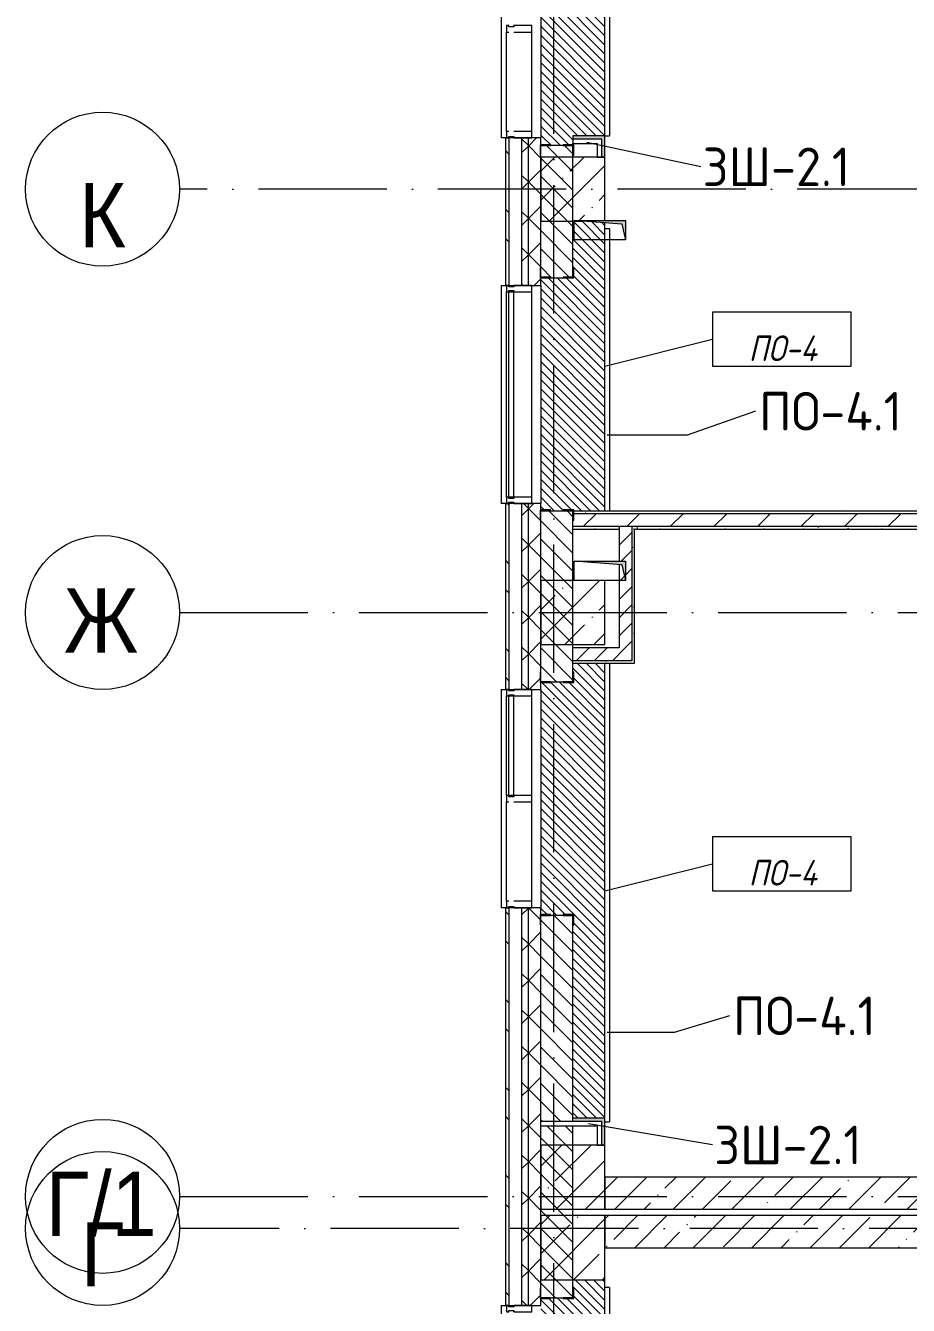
# Model space of a CAD drawing. Header units: millimetres. Extents: x -6467 to 106027, y -7090 to 195095.
# Drawn here: x -6467 to 416, y 8781 to 18756 of the extents above; entities that cross this region are included whole.
import ezdxf

# ---------------------------------------------------------------- set-up
doc = ezdxf.new("R2010")
doc.units = ezdxf.units.MM
doc.linetypes.add('50_200_ШТРИХ_1Т_ш5_п1_п1_', pattern=[1400, 1000, -200, 0, -200])
for name, color, linetype, lineweight in [('A-FLOR', 7, 'Continuous', 9), ('A-FLOR-IDEN', 7, 'Continuous', 9), ('A-GLAZ', 7, 'Continuous', 5), ('A-GLAZ-CWMG', 7, 'Continuous', 9), ('A-GLAZ-CWMG-1', 7, 'Continuous', 20), ('A-WALL', 7, 'Continuous', 5), ('A-WALL-FNSH-1', 7, 'Continuous', 5), ('A-WALL-IDEN', 7, 'Continuous', 9), ('I-WALL', 7, 'Continuous', 5), ('S-COLS-1', 7, 'Continuous', 5)]:
    doc.layers.add(name, color=color, linetype=linetype, lineweight=lineweight)
for name, color, linetype, lineweight, true_color in [('A-FLOR-PATT-1', 7, 'Continuous', 5, 0xd61c12), ('A-GENM-1', 7, 'Continuous', 9, 0xaaaaaa), ('A-GENM-2', 7, 'Continuous', 20, 0xaaaaaa), ('A-WALL-1', 7, 'Continuous', 5, 0x77b143), ('A-WALL-3', 7, 'Continuous', 5, 0x787878), ('I-WALL-1', 7, 'Continuous', 5, 0x787878), ('M-EQPM-1', 7, 'Continuous', 9, 0xaaaaaa), ('M-EQPM-2', 7, 'Continuous', 9, 0xe2e2e2), ('Оси-1', 7, 'Continuous', 20, 0xaaaaaa), ('Оси-2', 7, 'Continuous', 9, 0xaaaaaa), ('Оси-3', 7, '50_200_ШТРИХ_1Т_ш5_п1_п1_', 9, 0xaaaaaa)]:
    doc.layers.add(name, color=color, linetype=linetype, lineweight=lineweight, true_color=true_color)
doc.styles.add('Arial', font='arial.ttf', dxfattribs={"width": 0.9, "height": 500})
doc.styles.add('GOST Common', font='', dxfattribs={"height": 300})
doc.styles.add('GOST Common_I', font='', dxfattribs={"width": 0.9, "height": 200})
doc.styles.get('GOST Common').set_extended_font_data('GOST Common')
doc.styles.get('GOST Common_I').set_extended_font_data('GOST Common', italic=True)
pattern_1 = [(45, (0, 0), (-228.0985, 228.0985), []), (45, (228.1, 0), (-228.0985, 228.0985), [403.225, -80.645, 6.706, -73.939])]
pattern_2 = [(45, (0, 0), (-141.42136, 141.42136), []), (135, (0, 0), (-141.42136, -141.42136), [])]
pattern_3 = [(0, (0, 0), (406.4, 101.6), [6.706, -298.094, 6.706, -298.094, -1625.6]), (0, (0, 0), (406.4, 101.6), [-609.6, 6.706, -602.894, 6.706, -298.094, -711.2]), (0, (0, 0), (406.4, 101.6), [-1524, 6.706, -196.494, 6.706, -501.294]), (120, (152.4, 50.8), (-291.1882, 301.1527), [6.706, -298.094, 6.706, -298.094, -1625.6]), (120, (152.4, 50.8), (-291.1882, 301.1527), [-609.6, 6.706, -602.894, 6.706, -298.094, -711.2]), (120, (152.4, 50.8), (-291.1882, 301.1527), [-1524, 6.706, -196.494, 6.706, -501.294]), (240, (203.2, 254), (-115.2118, -402.7527), [6.706, -298.094, 6.706, -298.094, -1625.6]), (240, (203.2, 254), (-115.2118, -402.7527), [-609.6, 6.706, -602.894, 6.706, -298.094, -711.2]), (240, (203.2, 254), (-115.2118, -402.7527), [-1524, 6.706, -196.494, 6.706, -501.294])]
pattern_4 = [(45, (0, 0), (-70.7107, 70.7107), [])]

# ---------------------------------------------------------------- blocks, each defined once
blk = doc.blocks.new('Прямоугольный импост - Импост структурный с накладкой - 180мм-22437099-АИ_План этажа Радиаторы_2')
at = {"layer": 'A-GLAZ-CWMG-1'}
for p, q in [((0, 17), (-50, 17)), ((-50, 17), (-50, 0)), ((-50, 0), (-40, 0)), ((-40, 0), (-40, -40)), ((-10, -40), (-10, 0)), ((-10, 0), (0, 0)), ((0, 0), (0, 17)), ((-40, -40), (-50, -40)), ((-50, -40), (-50, -180)), ((0, -40), (-10, -40)), ((0, -180), (0, -40)), ((-50, -180), (0, -180))]:
    blk.add_line(p, q, dxfattribs=at)
blk = doc.blocks.new('Прямоугольный импост - Импост структурный с накладкой - 180мм-22437111-АИ_План этажа Радиаторы_2')
at = {"layer": 'A-GLAZ-CWMG-1'}
for p, q in [((-50, 0), (-50, 17)), ((-50, 17), (0, 17)), ((0, 0), (-10, 0)), ((-10, 0), (-10, -40)), ((0, 17), (0, 0)), ((-50, -180), (-50, -40)), ((-10, -40), (0, -40)), ((0, -40), (0, -180)), ((0, -180), (-50, -180))]:
    blk.add_line(p, q, dxfattribs=at)
blk = doc.blocks.new('Прямоугольный импост - Импост структурный с накладкой - 180мм-22071093-АИ_План этажа Радиаторы_2')
at = {"layer": 'A-GLAZ-CWMG'}
for p, q in [((23480, 63231), (23480, 64006)), ((23497, 64006), (23537, 64006)), ((23497, 63231), (23497, 64006)), ((23537, 63231), (23537, 64006)), ((23677, 63231), (23677, 64006)), ((23537, 63231), (23497, 63231))]:
    blk.add_line(p, q, dxfattribs=at)
blk = doc.blocks.new('Прямоугольный импост - Импост структурный с накладкой - 180мм-22437098-АИ_План этажа Радиаторы_2')
at = {"layer": 'A-GLAZ-CWMG-1'}
for p, q in [((-50, 0), (-50, 17)), ((-50, 17), (0, 17)), ((-40, 0), (-50, 0)), ((-40, -40), (-40, 0)), ((0, 0), (-10, 0)), ((-10, 0), (-10, -40)), ((0, 17), (0, 0)), ((-50, -180), (-50, -40)), ((-50, -40), (-40, -40)), ((-10, -40), (0, -40)), ((0, -40), (0, -180)), ((0, -180), (-50, -180))]:
    blk.add_line(p, q, dxfattribs=at)
blk = doc.blocks.new('Прямоугольный импост - Импост структурный с накладкой - 180мм-V235-АИ_План этажа Радиаторы_2')
at = {"layer": 'A-GLAZ-CWMG'}
for p, q in [((-2717, 56231), (-2717, 57831)), ((-2700, 57831), (-2660, 57831)), ((-2700, 56231), (-2700, 57831)), ((-2660, 56231), (-2660, 57831)), ((-2520, 56231), (-2520, 57831)), ((-2660, 56231), (-2700, 56231))]:
    blk.add_line(p, q, dxfattribs=at)
blk = doc.blocks.new('Прямоугольный импост - Импост структурный с накладкой - 180мм-V232-АИ_План этажа Радиаторы_2')
at = {"layer": 'A-GLAZ-CWMG'}
for p, q in [((6637, 55111), (5862, 55111)), ((6637, 54914), (5862, 54914))]:
    blk.add_line(p, q, dxfattribs=at)
blk = doc.blocks.new('Прямоугольный импост - Импост структурный с накладкой - 180мм-V237-АИ_План этажа Радиаторы_2')
at = {"layer": 'A-GLAZ-CWMG-1'}
for p, q in [((-25, 0), (-25, 17)), ((-25, 17), (25, 17)), ((-15, 0), (-25, 0)), ((-15, -40), (-15, 0)), ((25, 17), (25, 0)), ((-25, -180), (-25, -40)), ((-25, -40), (-15, -40)), ((25, -40), (25, -180)), ((25, -180), (-25, -180))]:
    blk.add_line(p, q, dxfattribs=at)
blk = doc.blocks.new('Прямоугольный импост - Импост структурный с накладкой - 180мм-22437157-АИ_План этажа Радиаторы_2')
at = {"layer": 'A-GLAZ-CWMG-1'}
for p, q in [((0, 17), (-50, 17)), ((-50, 17), (-50, 0)), ((-50, 0), (-40, 0)), ((-40, 0), (-40, -40)), ((-10, -40), (-10, 0)), ((-10, 0), (0, 0)), ((0, 0), (0, 17)), ((-40, -40), (-50, -40)), ((-50, -40), (-50, -180)), ((0, -40), (-10, -40)), ((0, -180), (0, -40)), ((-50, -180), (0, -180))]:
    blk.add_line(p, q, dxfattribs=at)
blk = doc.blocks.new('Канал вертикальный прямоугольный - Шахта - значок проема-24087368-АИ_План этажа Радиаторы_2')
at = {"layer": 'M-EQPM-2'}
blk.add_hatch(color=256, dxfattribs=at).paths.add_polyline_path([(75, 200), (-75, 200), (-75, -200), (-47.5, 172.5)])
at = {"layer": 'M-EQPM-1'}
for p, q in [((-75, -200), (-75, 200)), ((-75, 200), (75, 200)), ((-47.5, 172.5), (75, 200)), ((75, 200), (75, -200)), ((-47.5, 172.5), (-75, -200)), ((75, -200), (-75, -200))]:
    blk.add_line(p, q, dxfattribs=at)
blk = doc.blocks.new('Фахверк _газобетон торцы_261 - Фахверк _газобетон торцы_-25571960-АИ_План этажа Радиаторы_2')
at = {"layer": 'A-GENM-2'}
for p, q in [((89406, 11134.7), (89325, 11134.7)), ((89325, 11134.7), (89325, 11128.7)), ((89325, 11128.7), (89400, 11128.7)), ((89400, 11128.7), (89400, 11053.7)), ((89406, 11053.7), (89406, 11134.7)), ((89400, 11053.7), (89406, 11053.7)), ((89400, 10878.7), (89325, 10878.7)), ((89325, 10878.7), (89325, 10872.7)), ((89325, 10872.7), (89406, 10872.7)), ((89400, 10953.7), (89400, 10878.7)), ((89406, 10953.7), (89400, 10953.7)), ((89406, 10872.7), (89406, 10953.7))]:
    blk.add_line(p, q, dxfattribs=at)
blk = doc.blocks.new('Фахверк _газобетон торцы_263 - Фахверк _газобетон торцы_-25572000-АИ_План этажа Радиаторы_2')
at = {"layer": 'A-GENM-2'}
for p, q in [((89406, 11134.7), (89325, 11134.7)), ((89325, 11134.7), (89325, 11128.7)), ((89325, 11128.7), (89400, 11128.7)), ((89400, 11128.7), (89400, 11053.7)), ((89406, 11053.7), (89406, 11134.7)), ((89400, 11053.7), (89406, 11053.7)), ((89400, 10878.7), (89325, 10878.7)), ((89325, 10878.7), (89325, 10872.7)), ((89325, 10872.7), (89406, 10872.7)), ((89400, 10953.7), (89400, 10878.7)), ((89406, 10953.7), (89400, 10953.7)), ((89406, 10872.7), (89406, 10953.7))]:
    blk.add_line(p, q, dxfattribs=at)
blk = doc.blocks.new('Фахверк _газобетон торцы_264 - Фахверк _газобетон торцы_-25572020-АИ_План этажа Радиаторы_2')
at = {"layer": 'A-GENM-2'}
for p, q in [((89406, 11134.7), (89325, 11134.7)), ((89325, 11134.7), (89325, 11128.7)), ((89325, 11128.7), (89400, 11128.7)), ((89400, 11128.7), (89400, 11053.7)), ((89406, 11053.7), (89406, 11134.7)), ((89400, 11053.7), (89406, 11053.7)), ((89400, 10878.7), (89325, 10878.7)), ((89325, 10878.7), (89325, 10872.7)), ((89325, 10872.7), (89406, 10872.7)), ((89400, 10953.7), (89400, 10878.7)), ((89406, 10953.7), (89400, 10953.7)), ((89406, 10872.7), (89406, 10953.7))]:
    blk.add_line(p, q, dxfattribs=at)
blk = doc.blocks.new('Фахверк _газобетон торцы_265 - Фахверк _газобетон торцы_-25572040-АИ_План этажа Радиаторы_2')
at = {"layer": 'A-GENM-2'}
for p, q in [((89406, 11134.7), (89325, 11134.7)), ((89325, 11134.7), (89325, 11128.7)), ((89325, 11128.7), (89400, 11128.7)), ((89400, 11128.7), (89400, 11053.7)), ((89406, 11053.7), (89406, 11134.7)), ((89400, 11053.7), (89406, 11053.7)), ((89400, 10878.7), (89325, 10878.7)), ((89325, 10878.7), (89325, 10872.7)), ((89325, 10872.7), (89406, 10872.7)), ((89400, 10953.7), (89400, 10878.7)), ((89406, 10953.7), (89400, 10953.7)), ((89406, 10872.7), (89406, 10953.7))]:
    blk.add_line(p, q, dxfattribs=at)
blk = doc.blocks.new('Фахверк _газобетон торцы_266 - Фахверк _газобетон торцы_-25572060-АИ_План этажа Радиаторы_2')
at = {"layer": 'A-GENM-2'}
for p, q in [((89406, 11134.7), (89325, 11134.7)), ((89325, 11134.7), (89325, 11128.7)), ((89325, 11128.7), (89400, 11128.7)), ((89400, 11128.7), (89400, 11053.7)), ((89406, 11053.7), (89406, 11134.7)), ((89400, 11053.7), (89406, 11053.7)), ((89400, 10878.7), (89325, 10878.7)), ((89325, 10878.7), (89325, 10872.7)), ((89325, 10872.7), (89406, 10872.7)), ((89400, 10953.7), (89400, 10878.7)), ((89406, 10953.7), (89400, 10953.7)), ((89406, 10872.7), (89406, 10953.7))]:
    blk.add_line(p, q, dxfattribs=at)
blk = doc.blocks.new('Фахверк _газобетон торцы_268 - Фахверк _газобетон торцы_-25572100-АИ_План этажа Радиаторы_2')
at = {"layer": 'A-GENM-2'}
for p, q in [((89406, 11134.7), (89325, 11134.7)), ((89325, 11134.7), (89325, 11128.7)), ((89325, 11128.7), (89400, 11128.7)), ((89400, 11128.7), (89400, 11053.7)), ((89406, 11053.7), (89406, 11134.7)), ((89400, 11053.7), (89406, 11053.7)), ((89400, 10878.7), (89325, 10878.7)), ((89325, 10878.7), (89325, 10872.7)), ((89325, 10872.7), (89406, 10872.7)), ((89400, 10953.7), (89400, 10878.7)), ((89406, 10953.7), (89400, 10953.7)), ((89406, 10872.7), (89406, 10953.7))]:
    blk.add_line(p, q, dxfattribs=at)
blk = doc.blocks.new('Отлив_СКБ - Отлив витража-V395-АИ_План этажа Радиаторы_2')
at = {"layer": 'A-GLAZ'}
for p, q in [((0, 67), (0, 100)), ((1700, 100), (0, 100)), ((1700, 100), (1700, 67)), ((0, 2), (10, 2)), ((865, 2), (875, 2)), ((1650, 2), (1660, 2)), ((1690, 2), (1700, 2))]:
    blk.add_line(p, q, dxfattribs=at)
blk = doc.blocks.new('Отлив_СКБ - Отлив витража-V396-АИ_План этажа Радиаторы_2')
at = {"layer": 'A-GLAZ'}
for p, q in [((0, 67), (0, 100)), ((1700, 100), (0, 100)), ((1700, 100), (1700, 67)), ((0, 2), (10, 2)), ((40, 2), (50, 2)), ((1650, 2), (1660, 2)), ((1690, 2), (1700, 2))]:
    blk.add_line(p, q, dxfattribs=at)
blk = doc.blocks.new('Ось сетки - Круг_Ø6_00__ISO-2_5_0_9K_-17386508-АИ_План этажа Радиаторы_2')
at = {"layer": 'Оси-1'}
blk.add_circle((0, 0), 3, dxfattribs=at)
blk = doc.blocks.new('AAR_СКБ_Марка_Перекрытия_1 мм - Марка пола-27961726-АИ_План этажа Радиаторы_2')
at = {"layer": 'A-FLOR-IDEN'}
for p, q in [((2.723, 2.101), (-2.69, 2.101)), ((-2.69, 2.101), (-2.69, 0)), ((2.723, 0), (2.723, 2.101)), ((-2.69, 0), (2.723, 0))]:
    blk.add_line(p, q, dxfattribs=at)

msp = doc.modelspace()

# ---------------------------------------------------------------- hatches: boundary and pattern name
at = {"layer": 'A-FLOR-PATT-1'}
h = msp.add_hatch(dxfattribs=at)
h.set_pattern_fill('FP_264', color=256, style=0, pattern_type=2)
h.set_pattern_definition([(315, (-2200, 20481.04), (35.3553, 35.3553), [])])
h.paths.add_polyline_path([(-2275, 17821), (-2275, 17827), (-2200, 17827), (-2200, 17896.7), (-1950, 17896.7), (-1950, 23006), (-2200, 23006), (-2200, 22716), (-2194, 22716), (-2194, 22635), (-2275, 22635), (-2275, 22641), (-2375, 22641), (-2375, 22635), (-2450, 22635), (-2449.2, 20827), (-2375, 20827), (-2375, 20821), (-2275, 20821), (-2275, 20827), (-2194, 20827), (-2194, 20746), (-2200, 20746), (-2200, 19716), (-2194, 19716), (-2194, 19635), (-2275, 19635), (-2275, 19641), (-2375, 19641), (-2375, 19635), (-2450, 19635), (-2450, 17827), (-2375, 17827), (-2375, 17821)])
h = msp.add_hatch(dxfattribs=at)
h.set_pattern_fill('FP_265', color=256, style=0, pattern_type=2)
h.set_pattern_definition([(315, (-2200, 16101.04), (35.3553, 35.3553), [])])
h.paths.add_polyline_path([(-2194, 14971), (-1950, 14971), (-1950, 17218.3), (-2122.3, 17231), (-2200, 17231), (-2200, 16871), (-2194, 16871), (-2194, 16790), (-2450, 16790), (-2448.5, 14982), (-2375, 14982), (-2375, 14976), (-2450, 14976), (-2450, 14971), (-2200, 14971), (-2200, 14976), (-2275, 14976), (-2275, 14982), (-2194, 14982), (-2194, 14976)])
h = msp.add_hatch(dxfattribs=at)
h.set_pattern_fill('FP_266', color=256, style=0, pattern_type=2)
h.set_pattern_definition([(315, (-2200, 11908.54), (35.3553, 35.3553), [])])
h.paths.add_polyline_path([(-1950, 10241), (-1950, 13786), (-2200, 13786), (-2200, 13716), (-2194, 13716), (-2194, 13635), (-2275, 13635), (-2275, 13641), (-2375, 13641), (-2375, 13635), (-2450, 13635), (-2450, 11827), (-2375, 11827), (-2375, 11821), (-2275, 11821), (-2275, 11827), (-2194, 11827), (-2194, 11746), (-2200, 11746), (-2200, 10241), (-1975, 10241)])
h = msp.add_hatch(dxfattribs=at)
h.set_pattern_fill('FP_267', color=256, style=0, pattern_type=2)
h.set_pattern_definition([(315, (-2200, 7656.04), (35.3553, 35.3553), [])])
h.paths.add_polyline_path([(-1975, 6501), (-1950, 6501), (-1950, 8981), (-2200, 8981), (-2200, 8916), (-2194, 8916), (-2194, 8835), (-2275, 8835), (-2275, 8841), (-2375, 8839.1), (-2375, 8835), (-2450, 8835), (-2450, 7027), (-2375, 7027), (-2375, 7021), (-2275, 7021), (-2275, 7027), (-2194, 7027), (-2194, 6946), (-2200, 6946), (-2200, 6501), (-2154.5, 6501)])
at = {"layer": 'A-WALL'}
h = msp.add_hatch(dxfattribs=at)
h.set_pattern_fill('FP_125', color=256, style=0, pattern_type=2)
h.set_pattern_definition(pattern_2)
h.paths.add_polyline_path([(-2600, -2019), (-2550, -2019), (-2550, 7081.1), (-2600, 7081.1), (-2600, -1919)])
h.paths.add_polyline_path([(-2600, 8781.1), (-2550, 8781.1), (-2550, 11881), (-2600, 11881), (-2600, 8839.1)])
h.paths.add_polyline_path([(-2569.8, 13581), (-2550, 13581), (-2550, 15031), (-2600, 15031), (-2600, 13581)])
h.paths.add_polyline_path([(-2569.8, 16731), (-2550, 16731), (-2550, 17881), (-2600, 17881), (-2600, 16731)])
h.paths.add_polyline_path([(-2569.8, 19581), (-2550, 19581), (-2550, 20881), (-2600, 20881), (-2600, 19581)])
h.paths.add_polyline_path([(-2569.8, 22581), (-2550, 22581), (-2550, 23881), (-2600, 23881), (-2600, 22581)])
h.paths.add_polyline_path([(-2569.8, 25581), (-2550, 25581), (-2550, 26881), (-2600, 26881), (-2600, 25581)])
h.paths.add_polyline_path([(-2550, 28581), (-2550, 29881), (-2600, 29881), (-2600, 28581)])
h.paths.add_polyline_path([(-2600, 31581), (-2550, 31581), (-2550, 32881), (-2600, 32881), (-2600, 32068.8)])
h.paths.add_polyline_path([(-2569.8, 34581), (-2550, 34581), (-2550, 35741), (-2600, 35741), (-2600, 34581)])
h.paths.add_polyline_path([(-2600, 37581), (-2550, 37581), (-2550, 38981), (-2600, 38981), (-2600, 37700.2)])
h.paths.add_polyline_path([(-2569.8, 40681), (-2550, 40681), (-2550, 41881), (-2600, 41881), (-2600, 40681)])
h.paths.add_polyline_path([(-2569.8, 43581), (-2550, 43581), (-2550, 44881), (-2600, 44881), (-2600, 43581)])
h.paths.add_polyline_path([(-2600, 46581), (-2550, 46581), (-2550, 47881), (-2600, 47881), (-2600, 46851.3)])
h = msp.add_hatch(dxfattribs=at)
h.set_pattern_fill('FP_125', color=256, style=0, pattern_type=2)
h.set_pattern_definition(pattern_2)
h.paths.add_polyline_path([(-2450, -1919), (-2450, 7081.1), (-2550, 7081.1), (-2550, -1919)])
h.paths.add_polyline_path([(-2550, 8781.1), (-2450, 8781.1), (-2450, 11881), (-2550, 11881), (-2550, 8839.1)])
h.paths.add_polyline_path([(-2450, 13581), (-2450, 15031), (-2550, 15031), (-2550, 13581)])
h.paths.add_polyline_path([(-2450, 16731), (-2450, 17881), (-2550, 17881), (-2550, 16731)])
h.paths.add_polyline_path([(-2550, 19581), (-2450, 19581), (-2450, 20881), (-2550, 20881), (-2550, 20102)])
h.paths.add_polyline_path([(-2550, 22581), (-2450, 22581), (-2450, 23881), (-2550, 23881), (-2550, 22917.7)])
h.paths.add_polyline_path([(-2550, 25581), (-2450, 25581), (-2450, 26881), (-2550, 26881), (-2550, 25733.4)])
h.paths.add_polyline_path([(-2450, 28581), (-2450, 29881), (-2550, 29881), (-2550, 28581)])
h.paths.add_polyline_path([(-2450, 31581), (-2450, 32881), (-2550, 32881), (-2550, 31581)])
h.paths.add_polyline_path([(-2450, 34581), (-2450, 35741), (-2550, 35741), (-2550, 34581)])
h.paths.add_polyline_path([(-2450, 37581), (-2450, 38981), (-2550, 38981), (-2550, 37581)])
h.paths.add_polyline_path([(-2550, 40681), (-2450, 40681), (-2450, 41881), (-2550, 41881), (-2550, 41219.9)])
h.paths.add_polyline_path([(-2450, 43581), (-2450, 44881), (-2550, 44881), (-2550, 43581)])
h.paths.add_polyline_path([(-2550, 46581), (-2450, 46581), (-2450, 47831), (-2550, 47831), (-2550, 46851.3)])
h = msp.add_hatch(dxfattribs=at)
h.set_pattern_fill('FP_1', color=256, style=0, pattern_type=2)
h.set_pattern_definition(pattern_1)
h.paths.add_polyline_path([(5100, 9531), (5100, 9781), (-1950, 9781), (-1950, 9531), (4489.5, 9531)])
h = msp.add_hatch(dxfattribs=at)
h.set_pattern_fill('FP_1', color=256, style=0, pattern_type=2)
h.set_pattern_definition(pattern_1)
h.paths.add_polyline_path([(5475, 9231), (5475, 9481), (-1950, 9481), (-1950, 9231), (4489.5, 9231)])
at = {"layer": 'A-WALL-1'}
for points in [[(-1975, 17871.7), (-1975, 17896.7), (-2200, 17896.7), (-2200, 17871.7), (-2010, 17871.7)], [(-1950, 17731), (-1950, 17896.7), (-1975, 17896.7), (-1975, 17731)], [(-1975, 10216), (-1950, 10216), (-1950, 10241), (-2200, 10241), (-2200, 10216), (-2154.5, 10216)], [(-1950, 10031), (-1950, 10216), (-1975, 10216), (-1975, 10031)]]:
    msp.add_hatch(color=256, dxfattribs=at).paths.add_polyline_path(points)
at = {"layer": 'A-WALL-3'}
h = msp.add_hatch(dxfattribs=at)
h.set_pattern_fill('FP_124', color=256, style=0, pattern_type=2)
h.set_pattern_definition([(135, (0, 0), (-342.148, -342.148), []), (135, (228.1, 0), (-342.148, -342.148), [])])
h.paths.add_polyline_path([(-2700, -2169), (-2700, 7081.1), (-2727, 7081.1), (-2727, -2169)])
h.paths.add_polyline_path([(-2700, 8781.1), (-2700, 11881), (-2727, 11881), (-2727, 8781.1)])
h.paths.add_polyline_path([(-2727, 13581), (-2700, 13581), (-2700, 15031), (-2727, 15031), (-2727, 13766.6)])
h.paths.add_polyline_path([(-2727, 16731), (-2700, 16731), (-2700, 17881), (-2727, 17881), (-2727, 17286.3)])
h.paths.add_polyline_path([(-2700, 19581), (-2700, 20881), (-2727, 20881), (-2727, 19581)])
h.paths.add_polyline_path([(-2700, 22581), (-2700, 23881), (-2727, 23881), (-2727, 22581)])
h.paths.add_polyline_path([(-2727, 25581), (-2700, 25581), (-2700, 26881), (-2727, 26881), (-2727, 25733.4)])
h.paths.add_polyline_path([(-2727, 28581), (-2700, 28581), (-2700, 29881), (-2727, 29881), (-2727, 29253.1)])
h.paths.add_polyline_path([(-2700, 31581), (-2700, 32881), (-2727, 32881), (-2727, 31581)])
h.paths.add_polyline_path([(-2700, 34581), (-2700, 35741), (-2727, 35741), (-2727, 34581)])
h.paths.add_polyline_path([(-2727, 37581), (-2700, 37581), (-2700, 38981), (-2727, 38981), (-2727, 37700.2)])
h.paths.add_polyline_path([(-2727, 40681), (-2700, 40681), (-2700, 41881), (-2727, 41881), (-2727, 41219.9)])
h.paths.add_polyline_path([(-2727, 43581), (-2700, 43581), (-2700, 44881), (-2727, 44881), (-2727, 44035.6)])
h.paths.add_polyline_path([(-2700, 46581), (-2700, 48008), (-2727, 48008), (-2727, 46581)])
at = {"layer": 'I-WALL'}
h = msp.add_hatch(dxfattribs=at)
h.set_pattern_fill('FP_2', color=256, style=0, pattern_type=2)
h.set_pattern_definition([(135, (0, 0), (-70.71068, -70.71068), [])])
h.paths.add_polyline_path([(-2200, 5821), (-2200, 5831), (-2450, 5831), (-2450, 5821)])
h.paths.add_polyline_path([(-2450, 6331), (-2200, 6331), (-2200, 6441), (-2450, 6441)])
h.paths.add_polyline_path([(-2450, 6476), (-2200, 6476), (-2200, 7021), (-2450, 7021), (-2450, 6727.3)])
h.paths.add_polyline_path([(-2450, 8841), (-2200, 8841), (-2200, 10181), (-2450, 10181), (-2450, 9543)])
h.paths.add_polyline_path([(-2450, 10216), (-2200, 10216), (-2200, 11821), (-2450, 11821), (-2450, 10950.9)])
h.paths.add_polyline_path([(-2200, 13641), (-2200, 14971), (-2450, 14971), (-2450, 13641)])
h.paths.add_polyline_path([(-2450, 16791), (-2200, 16791), (-2200, 17821), (-2450, 17821), (-2450, 17286.3)])
h.paths.add_polyline_path([(-2450, 19641), (-2200, 19641), (-2200, 20821), (-2450, 20821), (-2450, 20102)])
h.paths.add_polyline_path([(-2200, 22641), (-2200, 23031), (-2450, 23031), (-2450, 22641)])
h.paths.add_polyline_path([(-2200, 23066), (-2200, 23821), (-2450, 23821), (-2450, 23066)])
h.paths.add_polyline_path([(-2450, 25641), (-2200, 25641), (-2200, 26056), (-2450, 26056), (-2450, 25733.4)])
h.paths.add_polyline_path([(-2450, 26091), (-2200, 26091), (-2200, 26206), (-2450, 26206)])
h.paths.add_polyline_path([(-2450, 32206), (-2200, 32206), (-2200, 32231), (-2450, 32231)])
h.paths.add_polyline_path([(-2200, 32731), (-2200, 32821), (-2450, 32821), (-2450, 32731), (-2413.4, 32731)])
h.paths.add_polyline_path([(-2450, 34641), (-2200, 34641), (-2200, 35231), (-2450, 35231), (-2450, 34884.5)])
h.paths.add_polyline_path([(-2200, 35731), (-2200, 35821), (-2450, 35821), (-2450, 35731), (-2219.1, 35731)])
h.paths.add_polyline_path([(-2450, 37641), (-2200, 37641), (-2200, 38230.7), (-2450, 38230.7), (-2450, 37700.2)])
h.paths.add_polyline_path([(-2450, 38730.7), (-2200, 38730.7), (-2200, 38861), (-2450, 38861)])
h.paths.add_polyline_path([(-2450, 38896), (-2200, 38896), (-2200, 38921), (-2450, 38921)])
h.paths.add_polyline_path([(-2200, 40741), (-2200, 41821), (-2450, 41821), (-2450, 40741)])
h.paths.add_polyline_path([(-2200, 43641), (-2200, 44346), (-2450, 44346), (-2450, 43641)])
h.paths.add_polyline_path([(-2450, 44381), (-2200, 44381), (-2200, 44821), (-2450, 44821), (-2450, 44739.5)])
h.paths.add_polyline_path([(-2200, 46641), (-2200, 47231), (-2450, 47231), (-2450, 46641)])
h = msp.add_hatch(dxfattribs=at)
h.set_pattern_fill('FP_5', color=256, style=0, pattern_type=2)
h.set_pattern_definition([(45, (0, 0), (-169.7056, 169.7056), [])])
h.paths.add_polyline_path([(5120, 14851), (5120, 14951), (4656.5, 14951), (4656.5, 14851), (5100, 14851)])
h.paths.add_polyline_path([(2828.5, 14851), (3456.5, 14851), (3456.5, 14951), (-2200, 14951), (-2200, 14851), (-493.5, 14851)])
h = msp.add_hatch(dxfattribs=at)
h.set_pattern_fill('FP_4', color=256, style=0, pattern_type=2)
h.set_pattern_definition(pattern_4)
h.paths.add_polyline_path([(-1817.5, 13906), (-1740, 13906), (-1740, 14851), (-1840, 14851), (-1840, 14581), (-1790, 14581), (-1790, 14431), (-1817.5, 14553.5), (-1840, 14553.5), (-1840, 13906)])
h = msp.add_hatch(dxfattribs=at)
h.set_pattern_fill('FP_4', color=256, style=0, pattern_type=2)
h.set_pattern_definition(pattern_4)
h.paths.add_polyline_path([(-2200, 13806), (-1740, 13806), (-1740, 13906), (-2200, 13906)])
at = {"layer": 'I-WALL-1'}
h = msp.add_hatch(dxfattribs=at)
h.set_pattern_fill('FP_3', color=256, style=0, pattern_type=2)
h.set_pattern_definition(pattern_3)
h.paths.add_polyline_path([(4900, 14951), (5220, 14951), (5220, 14971), (4900, 14971)])
h.paths.add_polyline_path([(4656.5, 14951), (4800, 14951), (4800, 14971), (4656.5, 14971)])
h.paths.add_polyline_path([(2828.5, 14951), (3456.5, 14951), (3456.5, 14971), (-2200, 14971), (-2200, 14951), (-493.5, 14951)])
h = msp.add_hatch(dxfattribs=at)
h.set_pattern_fill('FP_3', color=256, style=0, pattern_type=2)
h.set_pattern_definition(pattern_3)
h.paths.add_polyline_path([(5100, 14831), (5100, 14851), (4656.5, 14851), (4656.5, 14831)])
h.paths.add_polyline_path([(3456.5, 14831), (3456.5, 14851), (-1740, 14851), (-1740, 14831), (2828.5, 14831)])
h.paths.add_polyline_path([(-1840, 14831), (-1840, 14851), (-2200, 14851), (-2200, 14831), (-2154.5, 14831)])
h = msp.add_hatch(dxfattribs=at)
h.set_pattern_fill('FP_3', color=256, style=0, pattern_type=2)
h.set_pattern_definition(pattern_3)
h.paths.add_polyline_path([(-1720, 13806), (-1720, 14831), (-1740, 14831), (-1740, 13806)])
h = msp.add_hatch(dxfattribs=at)
h.set_pattern_fill('FP_3', color=256, style=0, pattern_type=2)
h.set_pattern_definition(pattern_3)
h.paths.add_polyline_path([(-2200, 13786), (-1720, 13786), (-1720, 13806), (-2200, 13806)])
at = {"layer": 'S-COLS-1'}
h = msp.add_hatch(dxfattribs=at)
h.set_pattern_fill('FP_1', color=256, style=0, pattern_type=2)
h.set_pattern_definition(pattern_1)
h.paths.add_polyline_path([(-2122.3, 17231), (-2190, 17236), (-1950, 17236), (-1950, 17731), (-2450, 17731), (-2450, 17231), (-2154.5, 17231)])
h = msp.add_hatch(dxfattribs=at)
h.set_pattern_fill('FP_1', color=256, style=0, pattern_type=2)
h.set_pattern_definition(pattern_1)
h.paths.add_polyline_path([(-2450, 13931), (-1950, 13931), (-1950, 14431), (-2450, 14431)])
h = msp.add_hatch(dxfattribs=at)
h.set_pattern_fill('FP_1', color=256, style=0, pattern_type=2)
h.set_pattern_definition(pattern_1)
h.paths.add_polyline_path([(-2450, 9531), (-1950, 9531), (-1950, 10031), (-2450, 10031), (-2450, 9543)])
h = msp.add_hatch(dxfattribs=at)
h.set_pattern_fill('FP_1', color=256, style=0, pattern_type=2)
h.set_pattern_definition(pattern_1)
h.paths.add_polyline_path([(-2450, 8981), (-1950, 8981), (-1950, 9481), (-2450, 9481)])

# ---------------------------------------------------------------- linework, layer by layer
at = {"layer": 'A-FLOR'}
for p, q in [((-1950, 17896.7), (-1950, 23006)), ((-2450, 19581), (-2450, 17881)), ((-2200, 17827), (-2200, 17836.7)), ((-1950, 14971), (-1950, 17218.3)), ((-2450, 16731), (-2450, 15031)), ((-1950, 10241), (-1950, 13786)), ((-2450, 13581), (-2450, 11881)), ((-1950, 6501), (-1950, 8981))]:
    msp.add_line(p, q, dxfattribs=at)
at = {"layer": 'A-FLOR-IDEN'}
for p, q in [((-1950, 16101), (-1112.2, 16311.2)), ((-1950, 12013.5), (-1112.2, 12223.7))]:
    msp.add_line(p, q, dxfattribs=at)
at = {"layer": 'A-WALL'}
for p, q in [((-1915, 23006), (-1915, 17896.7)), ((-2700, 17881), (-2700, 16731)), ((-2600, 17881), (-2600, 16731)), ((-2550, 17881), (-2550, 16731)), ((-2200, 17871.7), (-2200, 17836.7)), ((-1975, 17871.7), (-2200, 17871.7)), ((-1975, 17731), (-1975, 17871.7)), ((-1950, 17896.7), (-1915, 17896.7)), ((-2200, 17821), (-2450, 17821)), ((-2200, 17836.7), (-2010, 17836.7)), ((-2200, 16791), (-2200, 17821)), ((-2010, 17836.7), (-2010, 17731)), ((-2010, 17731), (-1975, 17731)), ((-1915, 17171), (-1950, 17171)), ((-1915, 17171), (-1915, 14971)), ((-2450, 16791), (-2200, 16791)), ((-2700, 15031), (-2700, 13581)), ((-2600, 15031), (-2600, 13581)), ((-2550, 15031), (-2550, 13581)), ((-2200, 14971), (-2450, 14971)), ((-2200, 13641), (-2200, 14971)), ((3456.5, 14951), (-2200, 14951)), ((3456.5, 14851), (-2200, 14851)), ((-1840, 14851), (-1840, 14831)), ((-1740, 14851), (-1740, 13806)), ((-1740, 13806), (-2200, 13806)), ((-1915, 13786), (-1915, 10211)), ((-2450, 13641), (-2200, 13641)), ((-2700, 11881), (-2700, 8781.1)), ((-2600, 11881), (-2600, 8781.1)), ((-2550, 11881), (-2550, 8781.1)), ((-2200, 11821), (-2450, 11821)), ((-2200, 10216), (-2200, 11821)), ((-2450, 10216), (-1975, 10216)), ((-2450, 10181), (-2010, 10181)), ((-2200, 8841), (-2200, 10181)), ((-2010, 10181), (-2010, 10031)), ((-1975, 10031), (-1975, 10216)), ((-1950, 10211), (-1915, 10211)), ((-2010, 10031), (-1975, 10031)), ((5100, 9781), (-1950, 9781)), ((-1950, 9781), (-1950, 9531)), ((-1950, 9531), (5100, 9531)), ((5475, 9481), (-1950, 9481)), ((-1950, 9481), (-1950, 9231)), ((-1950, 9231), (5475, 9231)), ((-1915, 8921), (-1950, 8921)), ((-1915, 8921), (-1915, 6561)), ((-2450, 8841), (-2200, 8841))]:
    msp.add_line(p, q, dxfattribs=at)
at = {"layer": 'A-WALL-FNSH-1'}
for p, q in [((-2450, 17881), (-2727, 17881)), ((-2727, 17881), (-2727, 16731)), ((-2450, 16731), (-2450, 17881)), ((-1950, 17896.7), (-2200, 17896.7)), ((-2200, 17896.7), (-2200, 17871.7)), ((-1950, 17731), (-1950, 17896.7)), ((-1975, 17731), (-1950, 17731)), ((-2727, 16731), (-2450, 16731)), ((-2450, 15031), (-2727, 15031)), ((-2727, 15031), (-2727, 13581)), ((-2450, 13581), (-2450, 15031)), ((3456.5, 14971), (-2200, 14971)), ((-2200, 14831), (-1840, 14831)), ((-1840, 14831), (-1840, 14581)), ((-1720, 14831), (3456.5, 14831)), ((-1720, 13786), (-1720, 14831)), ((-1840, 14555.2), (-1840, 13906)), ((-1840, 13906), (-2200, 13906)), ((-2200, 13786), (-1720, 13786)), ((-2727, 13581), (-2450, 13581)), ((-2450, 11881), (-2727, 11881)), ((-2727, 11881), (-2727, 8781.1)), ((-2450, 8781.1), (-2450, 11881)), ((-1950, 10241), (-2200, 10241)), ((-1950, 10031), (-1950, 10241)), ((-1975, 10031), (-1950, 10031)), ((-2727, 8781.1), (-2450, 8781.1))]:
    msp.add_line(p, q, dxfattribs=at)
at = {"layer": 'A-WALL-IDEN'}
for p, q in [((-2092.4, 17847.5), (-1202.2, 17658.8)), ((-1306.6, 15565.3), (-773.4, 15753.4)), ((-1932.5, 15565.3), (-1306.6, 15565.3)), ((-1408.4, 10911.3), (-977.1, 11041.2)), ((-1932.5, 10911.3), (-1408.4, 10911.3)), ((-2079.8, 10198.7), (-1112.2, 10035.2))]:
    msp.add_line(p, q, dxfattribs=at)
at = {"layer": 'S-COLS-1'}
for p, q in [((-1950, 17731), (-2450, 17731)), ((-2450, 17731), (-2450, 17231)), ((-1950, 17236), (-1950, 17731)), ((-2450, 17231), (-2122.3, 17231)), ((-1950, 14431), (-2450, 14431)), ((-2450, 14431), (-2450, 13931)), ((-1950, 13931), (-1950, 14431)), ((-2450, 13931), (-1950, 13931)), ((-1950, 10031), (-2450, 10031)), ((-2450, 10031), (-2450, 9531)), ((-1950, 9531), (-1950, 10031)), ((-2450, 9531), (-1950, 9531)), ((-1950, 9481), (-2450, 9481)), ((-2450, 9481), (-2450, 8981)), ((-1950, 8981), (-1950, 9481)), ((-2450, 8981), (-1950, 8981))]:
    msp.add_line(p, q, dxfattribs=at)
at = {"layer": 'Оси-3'}
for p, q in [((-2350, -5889.7), (-2350, 91281)), ((25750, 17481), (-5267.3, 17481)), ((-5267.3, 14181), (25750, 14181)), ((-5267.3, 9631), (6571.7, 9631)), ((104718, 9381), (-5267.3, 9381))]:
    msp.add_line(p, q, dxfattribs=at)

# ---------------------------------------------------------------- block references
at = {"layer": 'A-FLOR-IDEN', "xscale": 199.9999999999999, "yscale": 199.9999999999999, "zscale": 199.9999999999999}
for p in [(-574.3, 16101), (-574.3, 12013.5)]:
    msp.add_blockref('AAR_СКБ_Марка_Перекрытия_1 мм - Марка пола-27961726-АИ_План этажа Радиаторы_2', p, dxfattribs=at)
at = {"layer": 'A-GENM-1'}
for name, p, rotation in [('Фахверк _газобетон торцы_261 - Фахверк _газобетон торцы_-25571960-АИ_План этажа Радиаторы_2', (8678.7, -71579), 89.99999999999974), ('Фахверк _газобетон торцы_264 - Фахверк _газобетон торцы_-25572020-АИ_План этажа Радиаторы_2', (-13328.7, 106196), 270.0000000000001), ('Фахверк _газобетон торцы_263 - Фахверк _газобетон торцы_-25572000-АИ_План этажа Радиаторы_2', (8678.7, -74424), 89.99999999999974), ('Фахверк _газобетон торцы_266 - Фахверк _газобетон торцы_-25572060-АИ_План этажа Радиаторы_2', (-13328.7, 103041), 270.0000000000001), ('Фахверк _газобетон торцы_265 - Фахверк _газобетон торцы_-25572040-АИ_План этажа Радиаторы_2', (8678.7, -77579), 89.99999999999974), ('Фахверк _газобетон торцы_268 - Фахверк _газобетон торцы_-25572100-АИ_План этажа Радиаторы_2', (-13328.7, 98241), 270.0000000000001)]:
    msp.add_blockref(name, p, dxfattribs=dict(at, rotation=rotation))
at = {"layer": 'A-GLAZ', "rotation": 89.99999999999937}
for name, p in [('Отлив_СКБ - Отлив витража-V395-АИ_План этажа Радиаторы_2', (-2660, 17881)), ('Отлив_СКБ - Отлив витража-V396-АИ_План этажа Радиаторы_2', (-2660, 15031)), ('Отлив_СКБ - Отлив витража-V395-АИ_План этажа Радиаторы_2', (-2660, 11881)), ('Отлив_СКБ - Отлив витража-V396-АИ_План этажа Радиаторы_2', (-2660, 7081.1))]:
    msp.add_blockref(name, p, dxfattribs=at)
at = {"layer": 'A-GLAZ-CWMG', "extrusion": (0, 0, -1), "rotation": 270.0000000000022}
for name, p in [('Прямоугольный импост - Импост структурный с накладкой - 180мм-V237-АИ_План этажа Радиаторы_2', (2700, 18731)), ('Прямоугольный импост - Импост структурный с накладкой - 180мм-22437111-АИ_План этажа Радиаторы_2', (2700, 17881)), ('Прямоугольный импост - Импост структурный с накладкой - 180мм-22437098-АИ_План этажа Радиаторы_2', (2700, 15031)), ('Прямоугольный импост - Импост структурный с накладкой - 180мм-V237-АИ_План этажа Радиаторы_2', (2700, 12731)), ('Прямоугольный импост - Импост структурный с накладкой - 180мм-22437111-АИ_План этажа Радиаторы_2', (2700, 11881))]:
    msp.add_blockref(name, p, dxfattribs=at)
at = {"layer": 'A-GLAZ-CWMG'}
for name, p, rotation in [('Прямоугольный импост - Импост структурный с накладкой - 180мм-V232-АИ_План этажа Радиаторы_2', (-57631, 24568), 269.9999999999995), ('Прямоугольный импост - Импост структурный с накладкой - 180мм-22437099-АИ_План этажа Радиаторы_2', (-2700, 16731), 89.99999999999775), ('Прямоугольный импост - Импост структурный с накладкой - 180мм-22437157-АИ_План этажа Радиаторы_2', (-2700, 13581), 89.99999999999775), ('Прямоугольный импост - Импост структурный с накладкой - 180мм-V232-АИ_План этажа Радиаторы_2', (-57631, 18568), 269.9999999999995), ('Прямоугольный импост - Импост структурный с накладкой - 180мм-22437099-АИ_План этажа Радиаторы_2', (-2700, 8781.1), 89.99999999999775)]:
    msp.add_blockref(name, p, dxfattribs=dict(at, rotation=rotation))
for name, p in [('Прямоугольный импост - Импост структурный с накладкой - 180мм-V235-АИ_План этажа Радиаторы_2', (0, -41150)), ('Прямоугольный импост - Импост структурный с накладкой - 180мм-22071093-АИ_План этажа Радиаторы_2', (-26197, -50475))]:
    msp.add_blockref(name, p, dxfattribs=at)
at = {"layer": 'M-EQPM-1', "rotation": 269.9999999999981}
for p in [(-1990, 17161), (-1990, 14506)]:
    msp.add_blockref('Канал вертикальный прямоугольный - Шахта - значок проема-24087368-АИ_План этажа Радиаторы_2', p, dxfattribs=at)
at = {"layer": 'Оси-1', "xscale": 199.9999999999999, "yscale": 199.9999999999999, "zscale": 199.9999999999999}
for p, rotation in [((-5867.3, 17481), 89.9999999999998), ((-5867.3, 14181), 269.9999999999996), ((-5867.3, 9631), 269.9999999999996), ((-5867.3, 9381), 89.99999999999982)]:
    msp.add_blockref('Ось сетки - Круг_Ø6_00__ISO-2_5_0_9K_-17386508-АИ_План этажа Радиаторы_2', p, dxfattribs=dict(at, rotation=rotation))

# ---------------------------------------------------------------- texts
at = {"layer": 'A-FLOR-IDEN', "char_height": 200, "width": 572.4, "attachment_point": 5, "line_spacing_factor": 1.022766, "style": 'GOST Common_I'}
for insert in [(-564.1, 16240.8), (-564.1, 12153.3)]:
    msp.add_mtext('\\pxqc,t0.9,1.8,2.7,3.6,4.5,5.4,6.3,7.2,8.1,9,9.9,10.8,11.7,12.6,13.5,14.4,15.3,16.2,17.1,18,18.9,19.8,20.7,21.6,22.5,23.4,24.3,25.2,26.1,27,27.9,28.8;{ПО-4}', dxfattribs=dict(at, insert=insert))
at = {"layer": 'A-WALL-IDEN', "char_height": 300, "attachment_point": 2, "line_spacing_factor": 1.022766, "style": 'GOST Common'}
for s, insert, width in [('\\pxqc,t0.26667,0.53333,0.8,1.06667,1.33333,1.6,1.86667,2.13333,2.4,2.66667,2.93333,3.2,3.46667,3.73333,4,4.26667,4.53333,4.8,5.06667,5.33333,5.6,5.86667,6.13333,6.4,6.66667,6.93333,7.2,7.46667,7.73333,8,8.26667,8.53333;{ЗШ-2.1}', (-613.2, 17805.3), 1190), ('\\pxqc,t0.26667,0.53333,0.8,1.06667,1.33333,1.6,1.86667,2.13333,2.4,2.66667,2.93333,3.2,3.46667,3.73333,4,4.26667,4.53333,4.8,5.06667,5.33333,5.6,5.86667,6.13333,6.4,6.66667,6.93333,7.2,7.46667,7.73333,8,8.26667,8.53333;{ПО-4.1}', (-191.4, 15899.9), 1178), ('\\pxqc,t0.26667,0.53333,0.8,1.06667,1.33333,1.6,1.86667,2.13333,2.4,2.66667,2.93333,3.2,3.46667,3.73333,4,4.26667,4.53333,4.8,5.06667,5.33333,5.6,5.86667,6.13333,6.4,6.66667,6.93333,7.2,7.46667,7.73333,8,8.26667,8.53333;{ПО-4.1}', (-395.1, 11187.6), 1178), ('\\pxqc,t0.26667,0.53333,0.8,1.06667,1.33333,1.6,1.86667,2.13333,2.4,2.66667,2.93333,3.2,3.46667,3.73333,4,4.26667,4.53333,4.8,5.06667,5.33333,5.6,5.86667,6.13333,6.4,6.66667,6.93333,7.2,7.46667,7.73333,8,8.26667,8.53333;{ЗШ-2.1}', (-523.2, 10181.6), 1190)]:
    msp.add_mtext(s, dxfattribs=dict(at, insert=insert, width=width))
at = {"layer": 'Оси-2', "char_height": 500, "attachment_point": 5, "line_spacing_factor": 0.936439, "style": 'Arial'}
for s, insert, width in [('\\pxqc,t4.572,9.144,13.716,18.288,22.86,27.432,32.004,36.576,41.148,45.72,50.292,54.864,59.436,64.008,68.58,73.152,77.724,82.296,86.868,91.44,96.012,100.584,105.156,109.728,114.3,118.872,123.444,128.016,132.588,137.16,141.732,146.304;{К}', (-5868.5, 17278.2), 381.6), ('\\pxqc,t4.572,9.144,13.716,18.288,22.86,27.432,32.004,36.576,41.148,45.72,50.292,54.864,59.436,64.008,68.58,73.152,77.724,82.296,86.868,91.44,96.012,100.584,105.156,109.728,114.3,118.872,123.444,128.016,132.588,137.16,141.732,146.304;{Ж}', (-5878.8, 14119.3), 595.8), ('\\pxqc,t4.572,9.144,13.716,18.288,22.86,27.432,32.004,36.576,41.148,45.72,50.292,54.864,59.436,64.008,68.58,73.152,77.724,82.296,86.868,91.44,96.012,100.584,105.156,109.728,114.3,118.872,123.444,128.016,132.588,137.16,141.732,146.304;{Г/1}', (-5878.8, 9569.3), 882), ('\\pxqc,t4.572,9.144,13.716,18.288,22.86,27.432,32.004,36.576,41.148,45.72,50.292,54.864,59.436,64.008,68.58,73.152,77.724,82.296,86.868,91.44,96.012,100.584,105.156,109.728,114.3,118.872,123.444,128.016,132.588,137.16,141.732,146.304;{Г}', (-5868.5, 9178.2), 358.2)]:
    msp.add_mtext(s, dxfattribs=dict(at, insert=insert, width=width))

doc.saveas('drawing.dxf')
